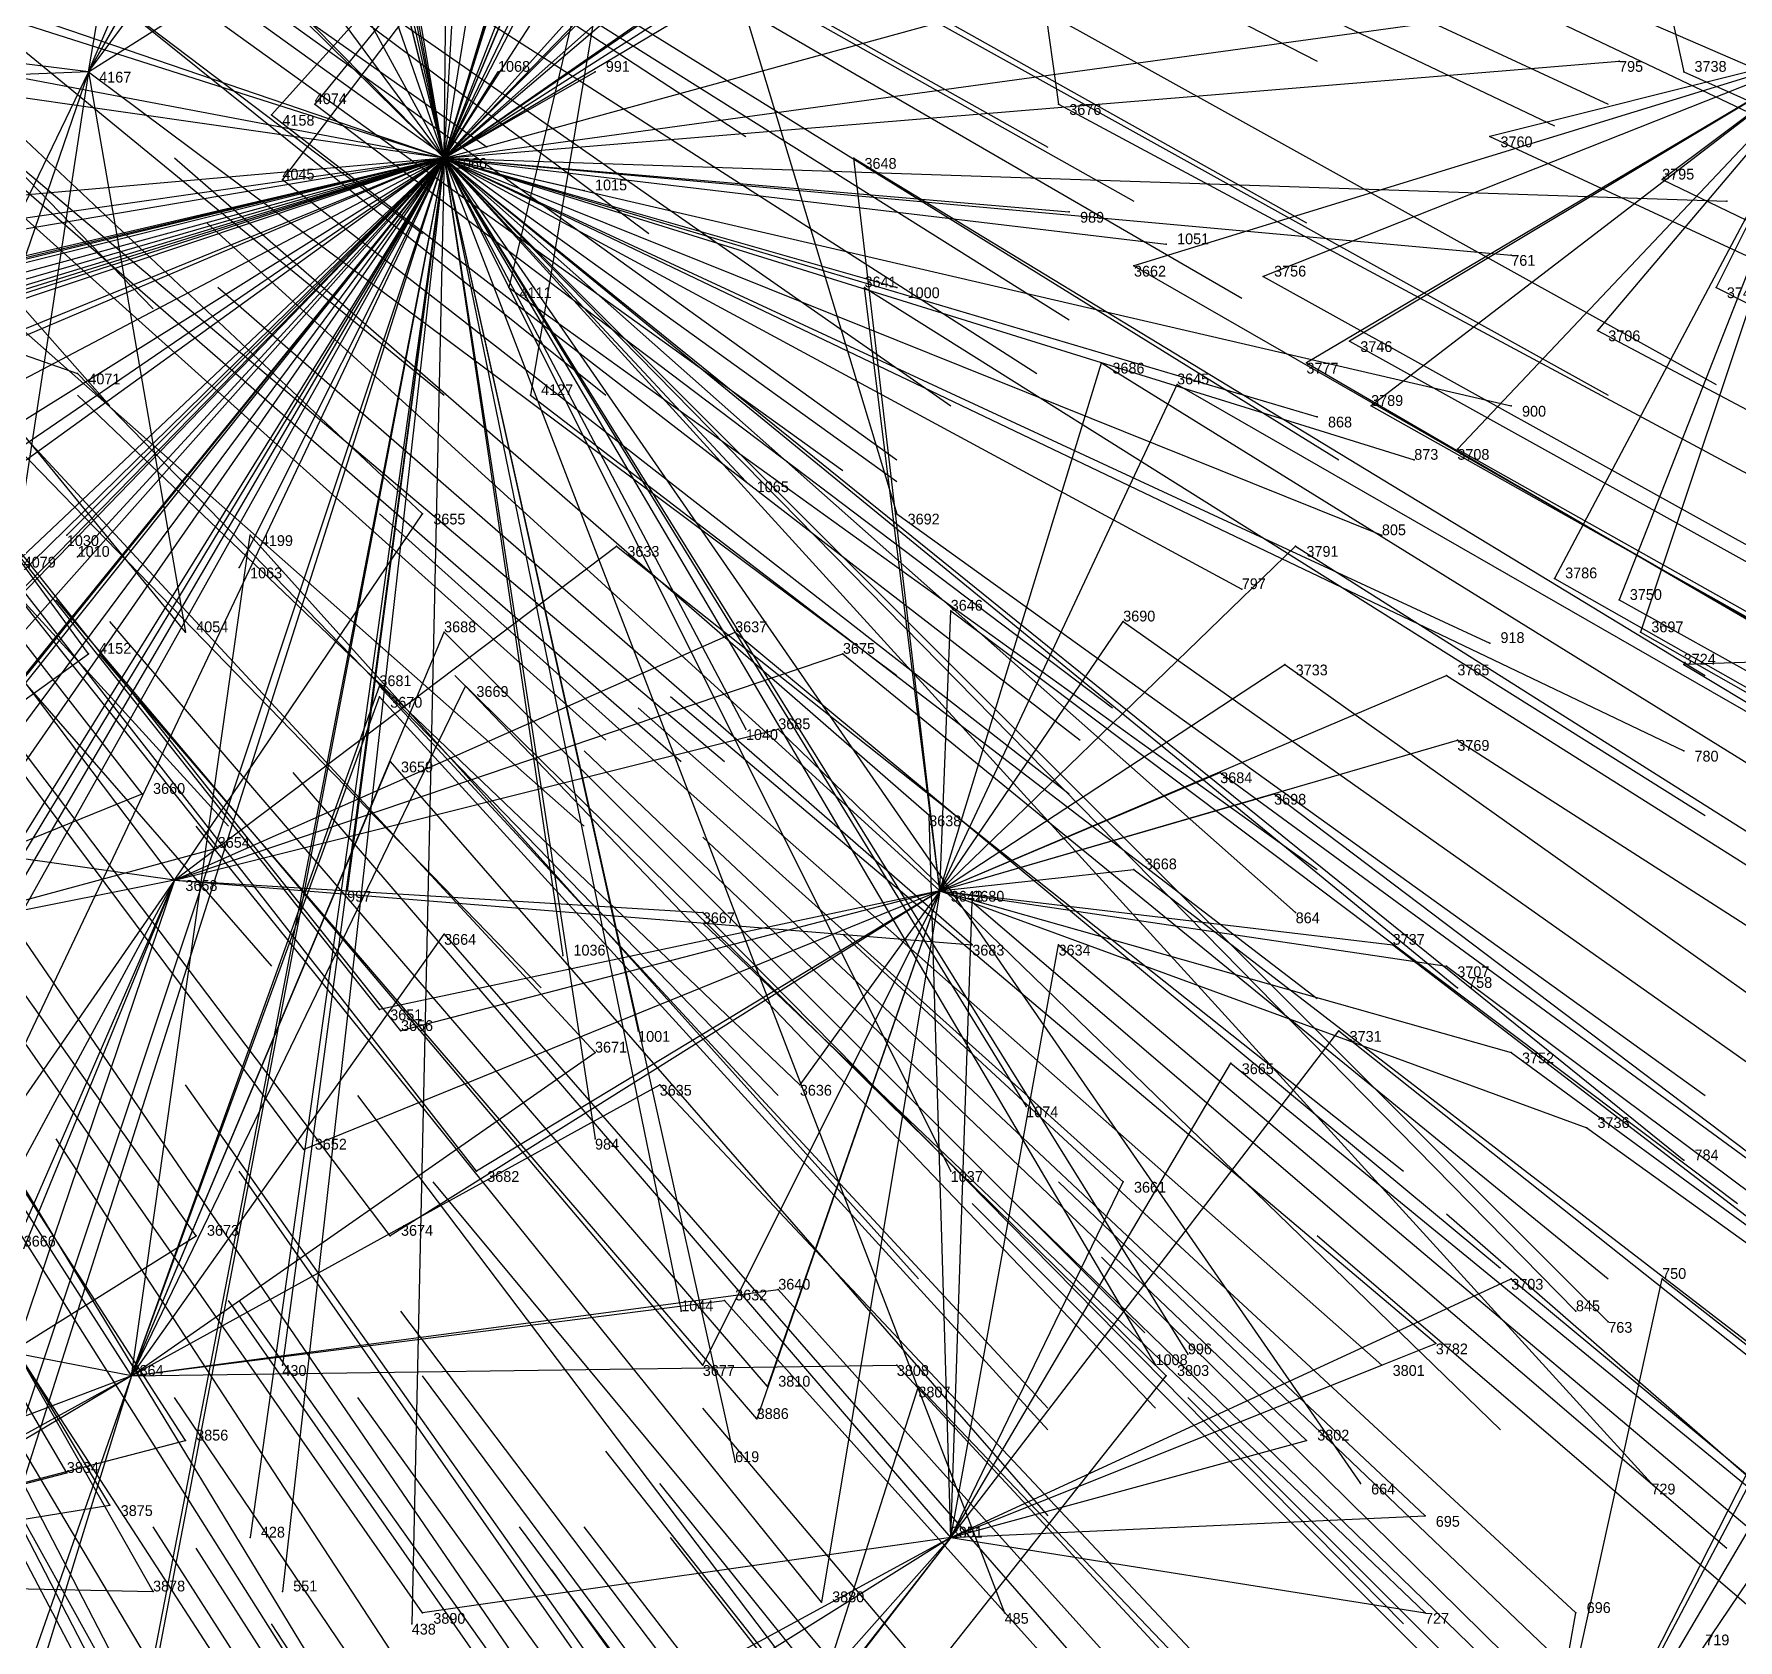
# Model space of a CAD drawing. Extents: x -0.5 to 0.59, y -0.5 to 0.58.
# Drawn here: x 0.146 to 0.304, y -0.2725 to -0.1235 of the extents above; entities that cross this region are included whole.
import ezdxf

# ---------------------------------------------------------------- set-up
doc = ezdxf.new("R2010")
doc.units = 0
for name, color, linetype in [('Clients', 3, 'CONTINUOUS'), ('Facilities', 3, 'CONTINUOUS'), ('Facilities_lines', 3, 'CONTINUOUS'), ('Normals', 1, 'CONTINUOUS'), ('Source_points', 5, 'CONTINUOUS'), ('Text', 3, 'CONTINUOUS')]:
    doc.layers.add(name, color=color, linetype=linetype)

msp = doc.modelspace()

# ---------------------------------------------------------------- linework, layer by layer
at = {"layer": 'Clients', "color": 5}
for p in [(0.293, -0.126, -1.25), (0.189, -0.127, -1.25), (0.198, -0.127, -1.25), (0.299, -0.127, -0.813), (0.168, -0.131, -0.533), (0.172, -0.13, -0.538), (0.241, -0.13, -0.686), (0.281, -0.133, -0.778), (0.222, -0.135, -0.651), (0.169, -0.137, -0.543), (0.297, -0.137, -0.817), (0.197, -0.138, -1.25), (0.303, -0.139, -1.25), (0.242, -0.14, -1.25), (0.251, -0.143, -1.25), (0.248, -0.145, -0.719), (0.283, -0.144, -1.25), (0.19, -0.147, -0.602), (0.223, -0.147, -0.667), (0.226, -0.147, -1.25), (0.26, -0.146, -0.746), (0.302, -0.147, -0.841), (0.291, -0.151, -0.821), (0.268, -0.152, -0.772), (0.245, -0.154, -0.725), (0.264, -0.154, -0.763), (0.15, -0.155, -0.541), (0.252, -0.156, -0.74), (0.192, -0.157, -0.62), (0.27, -0.158, -0.781), (0.283, -0.158, -1.25), (0.265, -0.159, -1.25), (0.278, -0.162, -0.804), (0.274, -0.163, -1.25), (0.212, -0.165, -1.25), (0.182, -0.168, -0.62), (0.226, -0.168, -0.705), (0.149, -0.17, -1.25), (0.166, -0.17, -0.595), (0.271, -0.17, -1.25), (0.15, -0.172, -1.25), (0.2, -0.171, -0.658), (0.263, -0.171, -0.786), (0.165, -0.173, -1.25), (0.258, -0.175, -1.25), (0.287, -0.174, -0.84), (0.231, -0.177, -0.726), (0.293, -0.176, -0.855), (0.247, -0.178, -0.76), (0.16, -0.179, -0.6), (0.184, -0.179, -0.642), (0.211, -0.179, -0.691), (0.281, -0.18, -1.25), (0.295, -0.179, -0.863), (0.151, -0.181, -0.59), (0.221, -0.181, -0.713), (0.262, -0.182, -0.799), (0.277, -0.183, -0.83), (0.299, -0.182, -0.875), (0.178, -0.184, -0.639), (0.186, -0.184, -0.656), (0.178, -0.185, -0.642), (0.212, -0.188, -1.25), (0.215, -0.188, -0.714), (0.278, -0.189, -0.84), (0.179, -0.191, -0.655), (0.299, -0.19, -1.25), (0.256, -0.192, -0.8), (0.156, -0.194, -0.623), (0.261, -0.194, -0.813), (0.229, -0.196, -0.753), (0.163, -0.199, -0.642), (0.248, -0.201, -0.798), (0.175, -0.203, -1.25), (0.208, -0.205, -0.73), (0.233, -0.204, -0.773), (0.263, -0.205, -1.25), (0.184, -0.207, -0.693), (0.233, -0.208, -0.781), (0.241, -0.208, -0.796), (0.272, -0.208, -0.855), (0.195, -0.209, -1.25), (0.277, -0.21, -0.869), (0.278, -0.212, -1.25), (0.178, -0.214, -0.696), (0.18, -0.216, -0.702), (0.202, -0.216, -1.25), (0.267, -0.216, -0.86), (0.198, -0.218, -0.735), (0.283, -0.218, -0.894), (0.257, -0.219, -0.844), (0.204, -0.221, -0.751), (0.217, -0.221, -0.774), (0.238, -0.223, -1.25), (0.198, -0.226, -1.25), (0.29, -0.225, -0.917), (0.171, -0.227, -0.711), (0.187, -0.229, -0.739), (0.231, -0.229, -1.25), (0.299, -0.228, -1.25), (0.247, -0.23, -0.844), (0.161, -0.235, -0.712), (0.179, -0.235, -0.738), (0.215, -0.24, -0.805), (0.283, -0.239, -0.925), (0.297, -0.239, -0.952), (0.21, -0.241, -0.799), (0.206, -0.242, -1.25), (0.289, -0.242, -1.25), (0.292, -0.243, -1.25), (0.276, -0.245, -0.922), (0.253, -0.246, -1.25), (0.169, -0.247, -1.25), (0.208, -0.247, -0.807), (0.226, -0.247, -0.837), (0.25, -0.247, -1.25), (0.251, -0.248, -0.883), (0.271, -0.247, -0.918), (0.214, -0.249, -0.821), (0.228, -0.249, -0.844), (0.213, -0.252, -0.824), (0.16, -0.254, -0.75), (0.264, -0.254, -0.916), (0.211, -0.256, -1.25), (0.149, -0.257, -0.742), (0.269, -0.258, -1.25), (0.296, -0.258, -1.25), (0.153, -0.26, -0.755), (0.275, -0.261, -0.949), (0.166, -0.263, -1.25), (0.157, -0.268, -0.775), (0.169, -0.268, -1.25), (0.182, -0.27, -0.815), (0.219, -0.269, -0.867), (0.236, -0.27, -1.25), (0.275, -0.27, -0.963), (0.289, -0.27, -0.989), (0.181, -0.271, -1.25)]:
    msp.add_point(p, dxfattribs=at)
at = {"layer": 'Facilities', "color": 3}
for p in [(0.151, -0.127, -0.494), (0.184, -0.135, -1.25), (0.159, -0.202, -0.643), (0.23, -0.203, -0.768), (0.155, -0.248, -0.731), (0.231, -0.263, -0.874)]:
    msp.add_point(p, dxfattribs=at)
at = {"layer": 'Facilities_lines', "color": 3}
for p, q in [((0.184, -0.135, -1.25), (0.236, 0.033, -1.25)), ((0.184, -0.135, -1.25), (0.253, 0.029, -1.25)), ((0.184, -0.135, -1.25), (0.264, 0.019, -1.25)), ((0.184, -0.135, -1.25), (0.243, 0.006, -1.25)), ((0.184, -0.135, -1.25), (0.224, -0.002, -1.25)), ((0.184, -0.135, -1.25), (0.263, -0.013, -1.25)), ((0.184, -0.135, -1.25), (0.191, -0.014, -1.25)), ((0.184, -0.135, -1.25), (0.303, -0.015, -1.25)), ((0.184, -0.135, -1.25), (0.291, -0.016, -1.25)), ((0.184, -0.135, -1.25), (0.203, -0.018, -1.25)), ((0.184, -0.135, -1.25), (0.157, -0.026, -1.25)), ((0.184, -0.135, -1.25), (0.147, -0.028, -1.25)), ((0.184, -0.135, -1.25), (0.235, -0.029, -1.25)), ((0.184, -0.135, -1.25), (0.161, -0.032, -1.25)), ((0.184, -0.135, -1.25), (0.185, -0.034, -1.25)), ((0.184, -0.135, -1.25), (0.167, -0.045, -1.25)), ((0.184, -0.135, -1.25), (0.164, -0.055, -1.25)), ((0.184, -0.135, -1.25), (0.209, -0.056, -1.25)), ((0.184, -0.135, -1.25), (0.109, -0.059, -1.25)), ((0.184, -0.135, -1.25), (0.113, -0.065, -1.25)), ((0.184, -0.135, -1.25), (0.252, -0.065, -1.25)), ((0.184, -0.135, -1.25), (0.289, -0.068, -1.25)), ((0.184, -0.135, -1.25), (0.276, -0.072, -1.25)), ((0.287, -0.072, -0.739), (0.299, -0.127, -0.813)), ((0.151, -0.127, -0.494), (0.16, -0.075, -0.441)), ((0.151, -0.127, -0.494), (0.172, -0.078, -0.473)), ((0.151, -0.127, -0.494), (0.178, -0.08, -0.488)), ((0.234, -0.08, -0.619), (0.241, -0.13, -0.686)), ((0.151, -0.127, -0.494), (0.177, -0.081, -0.487)), ((0.184, -0.135, -1.25), (0.173, -0.081, -1.25)), ((0.151, -0.127, -0.494), (0.183, -0.084, -0.502)), ((0.184, -0.135, -1.25), (0.237, -0.088, -1.25)), ((0.151, -0.127, -0.494), (0.208, -0.091, -0.567)), ((0.203, -0.092, -0.556), (0.168, -0.131, -0.533)), ((0.203, -0.092, -0.556), (0.169, -0.137, -0.543)), ((0.203, -0.092, -0.556), (0.172, -0.13, -0.538)), ((0.203, -0.092, -0.556), (0.19, -0.147, -0.602)), ((0.203, -0.092, -0.556), (0.192, -0.157, -0.62)), ((0.203, -0.092, -0.556), (0.226, -0.168, -0.705)), ((0.184, -0.135, -1.25), (0.243, -0.094, -1.25)), ((0.184, -0.135, -1.25), (0.2, -0.094, -1.25)), ((0.184, -0.135, -1.25), (0.231, -0.095, -1.25)), ((0.184, -0.135, -1.25), (0.074, -0.1, -1.25)), ((0.184, -0.135, -1.25), (0.166, -0.102, -1.25)), ((0.184, -0.135, -1.25), (0.09, -0.103, -1.25)), ((0.184, -0.135, -1.25), (0.297, -0.104, -1.25)), ((0.184, -0.135, -1.25), (0.179, -0.106, -1.25)), ((0.184, -0.135, -1.25), (0.164, -0.108, -1.25)), ((0.184, -0.135, -1.25), (0.226, -0.11, -1.25)), ((0.184, -0.135, -1.25), (0.073, -0.114, -1.25)), ((0.151, -0.127, -0.494), (0.095, -0.12, -0.383)), ((0.184, -0.135, -1.25), (0.286, -0.121, -1.25)), ((0.184, -0.135, -1.25), (0.114, -0.125, -1.25)), ((0.184, -0.135, -1.25), (0.293, -0.126, -1.25)), ((0.313, -0.125, -0.843), (0.248, -0.145, -0.719)), ((0.313, -0.125, -0.843), (0.26, -0.146, -0.746)), ((0.313, -0.125, -0.843), (0.264, -0.154, -0.763)), ((0.313, -0.125, -0.843), (0.268, -0.152, -0.772)), ((0.313, -0.125, -0.843), (0.27, -0.158, -0.781)), ((0.313, -0.125, -0.843), (0.278, -0.162, -0.804)), ((0.313, -0.125, -0.843), (0.281, -0.133, -0.778)), ((0.313, -0.125, -0.843), (0.287, -0.174, -0.84)), ((0.313, -0.125, -0.843), (0.291, -0.151, -0.821)), ((0.313, -0.125, -0.843), (0.293, -0.176, -0.855)), ((0.313, -0.125, -0.843), (0.295, -0.179, -0.863)), ((0.313, -0.125, -0.843), (0.297, -0.137, -0.817)), ((0.313, -0.125, -0.843), (0.302, -0.147, -0.841)), ((0.151, -0.127, -0.494), (0.102, -0.129, -0.411)), ((0.151, -0.127, -0.494), (0.137, -0.156, -0.518)), ((0.151, -0.127, -0.494), (0.139, -0.162, -0.533)), ((0.151, -0.127, -0.494), (0.144, -0.173, -0.563)), ((0.151, -0.127, -0.494), (0.16, -0.179, -0.6)), ((0.184, -0.135, -1.25), (0.198, -0.127, -1.25)), ((0.184, -0.135, -1.25), (0.189, -0.127, -1.25)), ((0.184, -0.135, -1.25), (0.008, -0.177, -1.25)), ((0.184, -0.135, -1.25), (0.013, -0.175, -1.25)), ((0.184, -0.135, -1.25), (0.013, -0.187, -1.25)), ((0.184, -0.135, -1.25), (0.013, -0.175, -1.25)), ((0.184, -0.135, -1.25), (0.014, -0.192, -1.25)), ((0.184, -0.135, -1.25), (0.015, -0.188, -1.25)), ((0.184, -0.135, -1.25), (0.025, -0.162, -1.25)), ((0.184, -0.135, -1.25), (0.031, -0.157, -1.25)), ((0.184, -0.135, -1.25), (0.032, -0.197, -1.25)), ((0.184, -0.135, -1.25), (0.032, -0.215, -1.25)), ((0.184, -0.135, -1.25), (0.045, -0.194, -1.25)), ((0.184, -0.135, -1.25), (0.046, -0.177, -1.25)), ((0.184, -0.135, -1.25), (0.053, -0.173, -1.25)), ((0.184, -0.135, -1.25), (0.063, -0.168, -1.25)), ((0.184, -0.135, -1.25), (0.071, -0.145, -1.25)), ((0.184, -0.135, -1.25), (0.072, -0.205, -1.25)), ((0.184, -0.135, -1.25), (0.076, -0.162, -1.25)), ((0.184, -0.135, -1.25), (0.08, -0.275, -1.25)), ((0.184, -0.135, -1.25), (0.08, -0.237, -1.25)), ((0.184, -0.135, -1.25), (0.083, -0.26, -1.25)), ((0.184, -0.135, -1.25), (0.083, -0.208, -1.25)), ((0.184, -0.135, -1.25), (0.085, -0.257, -1.25)), ((0.184, -0.135, -1.25), (0.085, -0.159, -1.25)), ((0.184, -0.135, -1.25), (0.088, -0.166, -1.25)), ((0.184, -0.135, -1.25), (0.091, -0.269, -1.25)), ((0.184, -0.135, -1.25), (0.093, -0.221, -1.25)), ((0.184, -0.135, -1.25), (0.093, -0.229, -1.25)), ((0.093, -0.135, -0.41), (0.15, -0.155, -0.541)), ((0.184, -0.135, -1.25), (0.096, -0.225, -1.25)), ((0.184, -0.135, -1.25), (0.097, -0.233, -1.25)), ((0.184, -0.135, -1.25), (0.104, -0.272, -1.25)), ((0.184, -0.135, -1.25), (0.106, -0.264, -1.25)), ((0.184, -0.135, -1.25), (0.108, -0.187, -1.25)), ((0.184, -0.135, -1.25), (0.109, -0.269, -1.25)), ((0.184, -0.135, -1.25), (0.113, -0.224, -1.25)), ((0.184, -0.135, -1.25), (0.128, -0.303, -1.25)), ((0.184, -0.135, -1.25), (0.13, -0.222, -1.25)), ((0.184, -0.135, -1.25), (0.131, -0.247, -1.25)), ((0.184, -0.135, -1.25), (0.143, -0.264, -1.25)), ((0.184, -0.135, -1.25), (0.149, -0.17, -1.25)), ((0.184, -0.135, -1.25), (0.15, -0.172, -1.25)), ((0.184, -0.135, -1.25), (0.153, -0.295, -1.25)), ((0.184, -0.135, -1.25), (0.155, -0.287, -1.25)), ((0.184, -0.135, -1.25), (0.165, -0.173, -1.25)), ((0.184, -0.135, -1.25), (0.166, -0.263, -1.25)), ((0.184, -0.135, -1.25), (0.169, -0.247, -1.25)), ((0.184, -0.135, -1.25), (0.169, -0.268, -1.25)), ((0.184, -0.135, -1.25), (0.175, -0.203, -1.25)), ((0.184, -0.135, -1.25), (0.181, -0.271, -1.25)), ((0.184, -0.135, -1.25), (0.236, -0.27, -1.25)), ((0.184, -0.135, -1.25), (0.211, -0.256, -1.25)), ((0.184, -0.135, -1.25), (0.269, -0.258, -1.25)), ((0.184, -0.135, -1.25), (0.198, -0.226, -1.25)), ((0.184, -0.135, -1.25), (0.278, -0.212, -1.25)), ((0.184, -0.135, -1.25), (0.292, -0.243, -1.25)), ((0.184, -0.135, -1.25), (0.299, -0.19, -1.25)), ((0.184, -0.135, -1.25), (0.299, -0.228, -1.25)), ((0.184, -0.135, -1.25), (0.258, -0.175, -1.25)), ((0.184, -0.135, -1.25), (0.271, -0.17, -1.25)), ((0.184, -0.135, -1.25), (0.289, -0.242, -1.25)), ((0.184, -0.135, -1.25), (0.263, -0.205, -1.25)), ((0.184, -0.135, -1.25), (0.265, -0.159, -1.25)), ((0.184, -0.135, -1.25), (0.274, -0.163, -1.25)), ((0.184, -0.135, -1.25), (0.281, -0.18, -1.25)), ((0.184, -0.135, -1.25), (0.296, -0.258, -1.25)), ((0.184, -0.135, -1.25), (0.283, -0.144, -1.25)), ((0.184, -0.135, -1.25), (0.283, -0.158, -1.25)), ((0.184, -0.135, -1.25), (0.303, -0.139, -1.25)), ((0.184, -0.135, -1.25), (0.242, -0.14, -1.25)), ((0.184, -0.135, -1.25), (0.253, -0.246, -1.25)), ((0.184, -0.135, -1.25), (0.226, -0.147, -1.25)), ((0.184, -0.135, -1.25), (0.202, -0.216, -1.25)), ((0.184, -0.135, -1.25), (0.25, -0.247, -1.25)), ((0.184, -0.135, -1.25), (0.195, -0.209, -1.25)), ((0.184, -0.135, -1.25), (0.231, -0.229, -1.25)), ((0.184, -0.135, -1.25), (0.212, -0.188, -1.25)), ((0.184, -0.135, -1.25), (0.206, -0.242, -1.25)), ((0.184, -0.135, -1.25), (0.251, -0.143, -1.25)), ((0.184, -0.135, -1.25), (0.212, -0.165, -1.25)), ((0.184, -0.135, -1.25), (0.197, -0.138, -1.25)), ((0.184, -0.135, -1.25), (0.238, -0.223, -1.25)), ((0.23, -0.203, -0.768), (0.222, -0.135, -0.651)), ((0.23, -0.203, -0.768), (0.223, -0.147, -0.667)), ((0.23, -0.203, -0.768), (0.245, -0.154, -0.725)), ((0.23, -0.203, -0.768), (0.252, -0.156, -0.74)), ((0.159, -0.202, -0.643), (0.182, -0.168, -0.62)), ((0.155, -0.248, -0.731), (0.166, -0.17, -0.595)), ((0.159, -0.202, -0.643), (0.2, -0.171, -0.658)), ((0.23, -0.203, -0.768), (0.263, -0.171, -0.786)), ((0.23, -0.203, -0.768), (0.231, -0.177, -0.726)), ((0.23, -0.203, -0.768), (0.247, -0.178, -0.76)), ((0.155, -0.248, -0.731), (0.184, -0.179, -0.642)), ((0.159, -0.202, -0.643), (0.211, -0.179, -0.691)), ((0.361, -0.18, -1.008), (0.299, -0.182, -0.875)), ((0.104, -0.215, -0.597), (0.151, -0.181, -0.59)), ((0.159, -0.202, -0.643), (0.221, -0.181, -0.713)), ((0.23, -0.203, -0.768), (0.262, -0.182, -0.799)), ((0.23, -0.203, -0.768), (0.277, -0.183, -0.83)), ((0.155, -0.248, -0.731), (0.186, -0.184, -0.656)), ((0.155, -0.248, -0.731), (0.178, -0.184, -0.639)), ((0.155, -0.248, -0.731), (0.178, -0.185, -0.642)), ((0.159, -0.202, -0.643), (0.215, -0.188, -0.714)), ((0.23, -0.203, -0.768), (0.278, -0.189, -0.84)), ((0.155, -0.248, -0.731), (0.179, -0.191, -0.655)), ((0.23, -0.203, -0.768), (0.256, -0.192, -0.8)), ((0.159, -0.202, -0.643), (0.095, -0.193, -0.538)), ((0.104, -0.215, -0.597), (0.156, -0.194, -0.623)), ((0.23, -0.203, -0.768), (0.261, -0.194, -0.813)), ((0.231, -0.263, -0.874), (0.229, -0.196, -0.753)), ((0.104, -0.215, -0.597), (0.163, -0.199, -0.642)), ((0.159, -0.202, -0.643), (0.104, -0.213, -0.593)), ((0.159, -0.202, -0.643), (0.123, -0.254, -0.705)), ((0.159, -0.202, -0.643), (0.132, -0.264, -0.739)), ((0.159, -0.202, -0.643), (0.132, -0.252, -0.712)), ((0.159, -0.202, -0.643), (0.134, -0.263, -0.737)), ((0.159, -0.202, -0.643), (0.137, -0.267, -0.75)), ((0.159, -0.202, -0.643), (0.208, -0.205, -0.73)), ((0.159, -0.202, -0.643), (0.233, -0.208, -0.781)), ((0.23, -0.203, -0.768), (0.248, -0.201, -0.798)), ((0.23, -0.203, -0.768), (0.171, -0.227, -0.711)), ((0.23, -0.203, -0.768), (0.178, -0.214, -0.696)), ((0.23, -0.203, -0.768), (0.179, -0.235, -0.738)), ((0.23, -0.203, -0.768), (0.18, -0.216, -0.702)), ((0.23, -0.203, -0.768), (0.187, -0.229, -0.739)), ((0.23, -0.203, -0.768), (0.208, -0.247, -0.807)), ((0.23, -0.203, -0.768), (0.213, -0.252, -0.824)), ((0.23, -0.203, -0.768), (0.214, -0.249, -0.821)), ((0.23, -0.203, -0.768), (0.217, -0.221, -0.774)), ((0.23, -0.203, -0.768), (0.219, -0.269, -0.867)), ((0.23, -0.203, -0.768), (0.277, -0.21, -0.869)), ((0.23, -0.203, -0.768), (0.29, -0.225, -0.917)), ((0.23, -0.203, -0.768), (0.272, -0.208, -0.855)), ((0.23, -0.203, -0.768), (0.283, -0.218, -0.894)), ((0.231, -0.263, -0.874), (0.233, -0.204, -0.773)), ((0.155, -0.248, -0.731), (0.184, -0.207, -0.693)), ((0.231, -0.263, -0.874), (0.241, -0.208, -0.796)), ((0.231, -0.263, -0.874), (0.267, -0.216, -0.86)), ((0.155, -0.248, -0.731), (0.198, -0.218, -0.735)), ((0.231, -0.263, -0.874), (0.257, -0.219, -0.844)), ((0.155, -0.248, -0.731), (0.204, -0.221, -0.751)), ((0.231, -0.263, -0.874), (0.247, -0.23, -0.844)), ((0.155, -0.248, -0.731), (0.088, -0.235, -0.628)), ((0.11, -0.267, -0.722), (0.161, -0.235, -0.712)), ((0.155, -0.248, -0.731), (0.215, -0.24, -0.805)), ((0.231, -0.263, -0.874), (0.283, -0.239, -0.925)), ((0.284, -0.298, -1.029), (0.297, -0.239, -0.952)), ((0.155, -0.248, -0.731), (0.21, -0.241, -0.799)), ((0.284, -0.298, -1.029), (0.313, -0.243, -0.991)), ((0.231, -0.263, -0.874), (0.276, -0.245, -0.922)), ((0.284, -0.298, -1.029), (0.311, -0.245, -0.99)), ((0.155, -0.248, -0.731), (0.11, -0.265, -0.717)), ((0.155, -0.248, -0.731), (0.113, -0.273, -0.739)), ((0.155, -0.248, -0.731), (0.115, -0.27, -0.734)), ((0.155, -0.248, -0.731), (0.134, -0.308, -0.84)), ((0.155, -0.248, -0.731), (0.139, -0.3, -0.827)), ((0.155, -0.248, -0.731), (0.226, -0.247, -0.837)), ((0.213, -0.296, -0.913), (0.251, -0.248, -0.883)), ((0.231, -0.263, -0.874), (0.271, -0.247, -0.918)), ((0.284, -0.298, -1.029), (0.314, -0.247, -0.999)), ((0.213, -0.296, -0.913), (0.228, -0.249, -0.844)), ((0.11, -0.267, -0.722), (0.16, -0.254, -0.75)), ((0.231, -0.263, -0.874), (0.264, -0.254, -0.916)), ((0.11, -0.267, -0.722), (0.149, -0.257, -0.742)), ((0.11, -0.267, -0.722), (0.153, -0.26, -0.755)), ((0.231, -0.263, -0.874), (0.275, -0.261, -0.949)), ((0.231, -0.263, -0.874), (0.182, -0.27, -0.815)), ((0.231, -0.263, -0.874), (0.183, -0.293, -0.864)), ((0.231, -0.263, -0.874), (0.183, -0.293, -0.865)), ((0.231, -0.263, -0.874), (0.19, -0.316, -0.922)), ((0.231, -0.263, -0.874), (0.191, -0.308, -0.905)), ((0.231, -0.263, -0.874), (0.196, -0.282, -0.859)), ((0.231, -0.263, -0.874), (0.199, -0.304, -0.907)), ((0.231, -0.263, -0.874), (0.275, -0.27, -0.963)), ((0.11, -0.267, -0.722), (0.157, -0.268, -0.775)), ((0.284, -0.298, -1.029), (0.305, -0.267, -1.012)), ((0.284, -0.298, -1.029), (0.289, -0.27, -0.989))]:
    msp.add_line(p, q, dxfattribs=at)
at = {"layer": 'Normals', "color": 1}
for p, q in [((0.113, -0.081, -0.347), (0.188, -0.134, -0.309)), ((0.134, -0.082, -0.393), (0.212, -0.133, -0.357)), ((0.093, -0.083, -0.312), (0.157, -0.149, -0.272)), ((0.183, -0.084, -0.502), (0.265, -0.126, -0.464)), ((0.108, -0.086, -0.344), (0.182, -0.142, -0.307)), ((0.128, -0.086, -0.385), (0.203, -0.142, -0.35)), ((0.092, -0.089, -0.32), (0.153, -0.158, -0.281)), ((0.16, -0.089, -0.458), (0.24, -0.134, -0.418)), ((0.208, -0.091, -0.567), (0.292, -0.13, -0.531)), ((0.203, -0.092, -0.556), (0.287, -0.132, -0.519)), ((0.168, -0.094, -0.481), (0.248, -0.139, -0.443)), ((0.182, -0.095, -0.514), (0.264, -0.141, -0.479)), ((0.232, -0.096, -0.629), (0.316, -0.136, -0.592)), ((0.112, -0.098, -0.371), (0.184, -0.157, -0.337)), ((0.128, -0.1, -0.405), (0.199, -0.157, -0.366)), ((0.164, -0.101, -0.481), (0.242, -0.15, -0.443)), ((0.177, -0.101, -0.511), (0.258, -0.148, -0.475)), ((0.182, -0.168, -0.62), (0.115, -0.105, -0.659)), ((0.155, -0.105, -0.47), (0.231, -0.158, -0.431)), ((0.161, -0.105, -0.48), (0.239, -0.155, -0.443)), ((0.151, -0.181, -0.59), (0.096, -0.106, -0.627)), ((0.16, -0.179, -0.6), (0.101, -0.107, -0.637)), ((0.151, -0.109, -0.467), (0.226, -0.163, -0.428)), ((0.146, -0.11, -0.458), (0.221, -0.164, -0.419)), ((0.151, -0.111, -0.469), (0.226, -0.165, -0.431)), ((0.211, -0.112, -0.597), (0.292, -0.157, -0.56)), ((0.221, -0.111, -0.618), (0.302, -0.156, -0.581)), ((0.188, -0.114, -0.549), (0.267, -0.163, -0.513)), ((0.281, -0.116, -0.76), (0.366, -0.153, -0.722)), ((0.156, -0.194, -0.623), (0.099, -0.121, -0.66)), ((0.163, -0.199, -0.642), (0.105, -0.126, -0.679)), ((0.293, -0.126, -1.25), (0.293, -0.126, -1.15)), ((0.159, -0.202, -0.643), (0.103, -0.128, -0.68)), ((0.13, -0.127, -0.454), (0.199, -0.189, -0.418)), ((0.151, -0.127, -0.494), (0.226, -0.183, -0.457)), ((0.189, -0.127, -1.25), (0.189, -0.127, -1.15)), ((0.198, -0.127, -1.25), (0.198, -0.127, -1.15)), ((0.299, -0.127, -0.813), (0.384, -0.165, -0.775)), ((0.102, -0.129, -0.411), (0.164, -0.197, -0.372)), ((0.136, -0.13, -0.471), (0.206, -0.191, -0.432)), ((0.139, -0.131, -0.478), (0.21, -0.191, -0.439)), ((0.168, -0.131, -0.533), (0.243, -0.189, -0.499)), ((0.172, -0.13, -0.538), (0.246, -0.186, -0.503)), ((0.241, -0.13, -0.686), (0.323, -0.174, -0.648)), ((0.281, -0.133, -0.778), (0.365, -0.172, -0.739)), ((0.229, -0.196, -0.753), (0.159, -0.135, -0.791)), ((0.184, -0.135, -1.25), (0.184, -0.135, -1.15)), ((0.222, -0.135, -0.651), (0.301, -0.183, -0.612)), ((0.128, -0.136, -0.466), (0.197, -0.197, -0.428)), ((0.169, -0.137, -0.543), (0.242, -0.194, -0.507)), ((0.297, -0.137, -0.817), (0.38, -0.177, -0.78)), ((0.197, -0.138, -1.25), (0.197, -0.138, -1.15)), ((0.303, -0.139, -1.25), (0.303, -0.139, -1.15)), ((0.107, -0.14, -0.44), (0.168, -0.21, -0.404)), ((0.242, -0.14, -1.25), (0.242, -0.14, -1.15)), ((0.178, -0.214, -0.696), (0.12, -0.141, -0.733)), ((0.23, -0.203, -0.768), (0.162, -0.141, -0.806)), ((0.18, -0.216, -0.702), (0.122, -0.143, -0.738)), ((0.251, -0.143, -1.25), (0.251, -0.143, -1.15)), ((0.128, -0.145, -0.484), (0.193, -0.212, -0.448)), ((0.248, -0.145, -0.719), (0.328, -0.191, -0.68)), ((0.283, -0.144, -1.25), (0.283, -0.144, -1.15)), ((0.233, -0.208, -0.781), (0.163, -0.147, -0.818)), ((0.19, -0.147, -0.602), (0.265, -0.201, -0.563)), ((0.223, -0.147, -0.667), (0.301, -0.196, -0.629)), ((0.226, -0.147, -1.25), (0.226, -0.147, -1.15)), ((0.26, -0.146, -0.746), (0.341, -0.191, -0.708)), ((0.302, -0.147, -0.841), (0.385, -0.189, -0.804)), ((0.198, -0.218, -0.735), (0.135, -0.15, -0.773)), ((0.291, -0.151, -0.821), (0.374, -0.195, -0.784)), ((0.171, -0.227, -0.711), (0.115, -0.152, -0.746)), ((0.268, -0.152, -0.772), (0.349, -0.197, -0.734)), ((0.245, -0.154, -0.725), (0.324, -0.203, -0.686)), ((0.264, -0.154, -0.763), (0.343, -0.2, -0.725)), ((0.187, -0.229, -0.739), (0.13, -0.156, -0.777)), ((0.15, -0.155, -0.541), (0.215, -0.222, -0.504)), ((0.252, -0.156, -0.74), (0.332, -0.202, -0.702)), ((0.217, -0.221, -0.774), (0.15, -0.157, -0.812)), ((0.192, -0.157, -0.62), (0.265, -0.213, -0.582)), ((0.27, -0.158, -0.781), (0.35, -0.203, -0.742)), ((0.283, -0.158, -1.25), (0.283, -0.158, -1.15)), ((0.161, -0.235, -0.712), (0.107, -0.159, -0.749)), ((0.265, -0.159, -1.25), (0.265, -0.159, -1.15)), ((0.179, -0.235, -0.738), (0.123, -0.161, -0.776)), ((0.278, -0.162, -0.804), (0.358, -0.207, -0.766)), ((0.274, -0.163, -1.25), (0.274, -0.163, -1.15)), ((0.212, -0.165, -1.25), (0.212, -0.165, -1.15)), ((0.247, -0.23, -0.844), (0.178, -0.168, -0.881)), ((0.226, -0.168, -0.705), (0.301, -0.222, -0.667)), ((0.155, -0.248, -0.731), (0.105, -0.17, -0.768)), ((0.149, -0.17, -1.25), (0.149, -0.17, -1.15)), ((0.166, -0.17, -0.595), (0.228, -0.239, -0.557)), ((0.271, -0.17, -1.25), (0.271, -0.17, -1.15)), ((0.15, -0.172, -1.25), (0.15, -0.172, -1.15)), ((0.2, -0.171, -0.658), (0.273, -0.229, -0.62)), ((0.263, -0.171, -0.786), (0.342, -0.221, -0.748)), ((0.165, -0.173, -1.25), (0.165, -0.173, -1.15)), ((0.16, -0.254, -0.75), (0.109, -0.175, -0.786)), ((0.258, -0.175, -1.25), (0.258, -0.175, -1.15)), ((0.287, -0.174, -0.84), (0.368, -0.22, -0.802)), ((0.149, -0.257, -0.742), (0.102, -0.177, -0.779)), ((0.208, -0.247, -0.807), (0.148, -0.176, -0.844)), ((0.231, -0.177, -0.726), (0.304, -0.232, -0.688)), ((0.293, -0.176, -0.855), (0.374, -0.221, -0.817)), ((0.214, -0.249, -0.821), (0.153, -0.178, -0.857)), ((0.247, -0.178, -0.76), (0.322, -0.231, -0.722)), ((0.153, -0.26, -0.755), (0.105, -0.18, -0.791)), ((0.184, -0.179, -0.642), (0.249, -0.244, -0.602)), ((0.211, -0.179, -0.691), (0.282, -0.238, -0.653)), ((0.281, -0.18, -1.25), (0.281, -0.18, -1.15)), ((0.295, -0.179, -0.863), (0.376, -0.225, -0.826)), ((0.213, -0.252, -0.824), (0.152, -0.181, -0.86)), ((0.221, -0.181, -0.713), (0.292, -0.239, -0.674)), ((0.251, -0.248, -0.883), (0.185, -0.183, -0.92)), ((0.262, -0.182, -0.799), (0.338, -0.236, -0.762)), ((0.277, -0.183, -0.83), (0.356, -0.233, -0.794)), ((0.299, -0.182, -0.875), (0.379, -0.23, -0.838)), ((0.178, -0.184, -0.639), (0.24, -0.251, -0.6)), ((0.186, -0.184, -0.656), (0.25, -0.251, -0.617)), ((0.178, -0.185, -0.642), (0.24, -0.253, -0.604)), ((0.271, -0.247, -0.918), (0.202, -0.186, -0.955)), ((0.276, -0.245, -0.922), (0.205, -0.185, -0.96)), ((0.157, -0.268, -0.775), (0.111, -0.187, -0.811)), ((0.212, -0.188, -1.25), (0.212, -0.188, -1.15)), ((0.215, -0.188, -0.714), (0.282, -0.253, -0.677)), ((0.278, -0.189, -0.84), (0.356, -0.239, -0.803)), ((0.179, -0.191, -0.655), (0.24, -0.261, -0.617)), ((0.264, -0.254, -0.916), (0.197, -0.19, -0.953)), ((0.299, -0.19, -1.25), (0.299, -0.19, -1.15)), ((0.231, -0.263, -0.874), (0.17, -0.192, -0.912)), ((0.256, -0.192, -0.8), (0.331, -0.247, -0.763)), ((0.182, -0.27, -0.815), (0.129, -0.194, -0.852)), ((0.261, -0.194, -0.813), (0.335, -0.25, -0.776)), ((0.219, -0.269, -0.867), (0.161, -0.197, -0.904)), ((0.275, -0.261, -0.949), (0.208, -0.198, -0.986)), ((0.248, -0.201, -0.798), (0.322, -0.258, -0.761)), ((0.175, -0.203, -1.25), (0.175, -0.203, -1.15)), ((0.16, -0.287, -0.821), (0.117, -0.204, -0.858)), ((0.208, -0.205, -0.73), (0.273, -0.271, -0.693)), ((0.233, -0.204, -0.773), (0.303, -0.264, -0.736)), ((0.263, -0.205, -1.25), (0.263, -0.205, -1.15)), ((0.196, -0.282, -0.859), (0.144, -0.206, -0.897)), ((0.184, -0.207, -0.693), (0.245, -0.277, -0.656)), ((0.275, -0.27, -0.963), (0.208, -0.206, -1.001)), ((0.289, -0.27, -0.989), (0.221, -0.207, -1.027)), ((0.241, -0.208, -0.796), (0.312, -0.268, -0.759)), ((0.272, -0.208, -0.855), (0.345, -0.264, -0.817)), ((0.195, -0.209, -1.25), (0.195, -0.209, -1.15)), ((0.277, -0.21, -0.869), (0.352, -0.266, -0.832)), ((0.278, -0.212, -1.25), (0.278, -0.212, -1.15)), ((0.183, -0.293, -0.864), (0.135, -0.214, -0.902)), ((0.183, -0.293, -0.865), (0.135, -0.214, -0.903)), ((0.202, -0.216, -1.25), (0.202, -0.216, -1.15)), ((0.267, -0.216, -0.86), (0.34, -0.274, -0.823)), ((0.283, -0.218, -0.894), (0.358, -0.273, -0.857)), ((0.257, -0.219, -0.844), (0.329, -0.278, -0.807)), ((0.213, -0.296, -0.913), (0.16, -0.221, -0.951)), ((0.204, -0.221, -0.751), (0.267, -0.288, -0.712)), ((0.232, -0.296, -0.94), (0.176, -0.222, -0.977)), ((0.173, -0.302, -0.871), (0.126, -0.223, -0.909)), ((0.238, -0.223, -1.25), (0.238, -0.223, -1.15)), ((0.199, -0.304, -0.907), (0.148, -0.226, -0.945)), ((0.198, -0.226, -1.25), (0.198, -0.226, -1.15)), ((0.29, -0.225, -0.917), (0.365, -0.279, -0.881)), ((0.172, -0.31, -0.886), (0.127, -0.229, -0.925)), ((0.191, -0.308, -0.905), (0.141, -0.229, -0.943)), ((0.218, -0.305, -0.937), (0.165, -0.229, -0.975)), ((0.231, -0.229, -1.25), (0.231, -0.229, -1.15)), ((0.299, -0.228, -1.25), (0.299, -0.228, -1.15)), ((0.242, -0.301, -0.965), (0.183, -0.23, -1.004)), ((0.308, -0.294, -1.065), (0.241, -0.23, -1.102)), ((0.299, -0.298, -1.055), (0.233, -0.232, -1.092)), ((0.304, -0.297, -1.062), (0.237, -0.232, -1.099)), ((0.347, -0.294, -1.137), (0.277, -0.233, -1.174)), ((0.336, -0.296, -1.119), (0.265, -0.235, -1.156)), ((0.311, -0.302, -1.083), (0.245, -0.237, -1.12)), ((0.19, -0.316, -0.922), (0.14, -0.239, -0.961)), ((0.215, -0.24, -0.805), (0.277, -0.309, -0.768)), ((0.283, -0.239, -0.925), (0.354, -0.298, -0.888)), ((0.297, -0.239, -0.952), (0.37, -0.296, -0.915)), ((0.217, -0.317, -0.96), (0.164, -0.241, -0.998)), ((0.219, -0.317, -0.962), (0.165, -0.241, -1.001)), ((0.21, -0.241, -0.799), (0.272, -0.31, -0.762)), ((0.176, -0.324, -0.922), (0.133, -0.242, -0.959)), ((0.236, -0.316, -0.987), (0.18, -0.242, -1.024)), ((0.206, -0.242, -1.25), (0.206, -0.242, -1.15)), ((0.289, -0.242, -1.25), (0.289, -0.242, -1.15)), ((0.292, -0.243, -1.25), (0.292, -0.243, -1.15)), ((0.179, -0.328, -0.934), (0.136, -0.245, -0.971)), ((0.253, -0.246, -1.25), (0.253, -0.246, -1.15)), ((0.169, -0.247, -1.25), (0.169, -0.247, -1.15)), ((0.237, -0.322, -1), (0.182, -0.248, -1.037)), ((0.226, -0.247, -0.837), (0.289, -0.315, -0.8)), ((0.25, -0.247, -1.25), (0.25, -0.247, -1.15)), ((0.228, -0.249, -0.844), (0.292, -0.316, -0.807)), ((0.211, -0.327, -0.971), (0.159, -0.25, -1.009)), ((0.23, -0.325, -0.996), (0.176, -0.25, -1.033)), ((0.268, -0.322, -1.047), (0.208, -0.251, -1.084)), ((0.318, -0.315, -1.12), (0.253, -0.25, -1.157)), ((0.256, -0.327, -1.039), (0.199, -0.255, -1.076)), ((0.211, -0.256, -1.25), (0.211, -0.256, -1.15)), ((0.262, -0.33, -1.053), (0.204, -0.258, -1.091)), ((0.269, -0.258, -1.25), (0.269, -0.258, -1.15)), ((0.296, -0.258, -1.25), (0.296, -0.258, -1.15)), ((0.207, -0.34, -0.996), (0.157, -0.262, -1.033)), ((0.246, -0.336, -1.042), (0.191, -0.262, -1.079)), ((0.254, -0.336, -1.052), (0.197, -0.262, -1.09)), ((0.166, -0.263, -1.25), (0.166, -0.263, -1.15)), ((0.262, -0.336, -1.065), (0.205, -0.263, -1.102)), ((0.211, -0.342, -1.005), (0.161, -0.264, -1.041)), ((0.248, -0.341, -1.054), (0.194, -0.266, -1.092)), ((0.169, -0.268, -1.25), (0.169, -0.268, -1.15)), ((0.236, -0.27, -1.25), (0.236, -0.27, -1.15)), ((0.219, -0.349, -1.029), (0.168, -0.271, -1.066)), ((0.181, -0.271, -1.25), (0.181, -0.271, -1.15))]:
    msp.add_line(p, q, dxfattribs=at)
at = {"layer": 'Source_points', "color": 5}
for p in [(0.293, -0.126, -1.25), (0.151, -0.127, -0.494), (0.189, -0.127, -1.25), (0.198, -0.127, -1.25), (0.299, -0.127, -0.813), (0.168, -0.131, -0.533), (0.172, -0.13, -0.538), (0.241, -0.13, -0.686), (0.281, -0.133, -0.778), (0.184, -0.135, -1.25), (0.222, -0.135, -0.651), (0.169, -0.137, -0.543), (0.297, -0.137, -0.817), (0.197, -0.138, -1.25), (0.303, -0.139, -1.25), (0.242, -0.14, -1.25), (0.251, -0.143, -1.25), (0.248, -0.145, -0.719), (0.283, -0.144, -1.25), (0.19, -0.147, -0.602), (0.223, -0.147, -0.667), (0.226, -0.147, -1.25), (0.26, -0.146, -0.746), (0.302, -0.147, -0.841), (0.291, -0.151, -0.821), (0.268, -0.152, -0.772), (0.245, -0.154, -0.725), (0.264, -0.154, -0.763), (0.15, -0.155, -0.541), (0.252, -0.156, -0.74), (0.192, -0.157, -0.62), (0.27, -0.158, -0.781), (0.283, -0.158, -1.25), (0.265, -0.159, -1.25), (0.278, -0.162, -0.804), (0.274, -0.163, -1.25), (0.212, -0.165, -1.25), (0.182, -0.168, -0.62), (0.226, -0.168, -0.705), (0.149, -0.17, -1.25), (0.166, -0.17, -0.595), (0.271, -0.17, -1.25), (0.15, -0.172, -1.25), (0.2, -0.171, -0.658), (0.263, -0.171, -0.786), (0.165, -0.173, -1.25), (0.258, -0.175, -1.25), (0.287, -0.174, -0.84), (0.231, -0.177, -0.726), (0.293, -0.176, -0.855), (0.247, -0.178, -0.76), (0.16, -0.179, -0.6), (0.184, -0.179, -0.642), (0.211, -0.179, -0.691), (0.281, -0.18, -1.25), (0.295, -0.179, -0.863), (0.151, -0.181, -0.59), (0.221, -0.181, -0.713), (0.262, -0.182, -0.799), (0.277, -0.183, -0.83), (0.299, -0.182, -0.875), (0.178, -0.184, -0.639), (0.186, -0.184, -0.656), (0.178, -0.185, -0.642), (0.212, -0.188, -1.25), (0.215, -0.188, -0.714), (0.278, -0.189, -0.84), (0.179, -0.191, -0.655), (0.299, -0.19, -1.25), (0.256, -0.192, -0.8), (0.156, -0.194, -0.623), (0.261, -0.194, -0.813), (0.229, -0.196, -0.753), (0.163, -0.199, -0.642), (0.159, -0.202, -0.643), (0.248, -0.201, -0.798), (0.175, -0.203, -1.25), (0.23, -0.203, -0.768), (0.208, -0.205, -0.73), (0.233, -0.204, -0.773), (0.263, -0.205, -1.25), (0.184, -0.207, -0.693), (0.233, -0.208, -0.781), (0.241, -0.208, -0.796), (0.272, -0.208, -0.855), (0.195, -0.209, -1.25), (0.277, -0.21, -0.869), (0.278, -0.212, -1.25), (0.178, -0.214, -0.696), (0.18, -0.216, -0.702), (0.202, -0.216, -1.25), (0.267, -0.216, -0.86), (0.198, -0.218, -0.735), (0.283, -0.218, -0.894), (0.257, -0.219, -0.844), (0.204, -0.221, -0.751), (0.217, -0.221, -0.774), (0.238, -0.223, -1.25), (0.198, -0.226, -1.25), (0.29, -0.225, -0.917), (0.171, -0.227, -0.711), (0.187, -0.229, -0.739), (0.231, -0.229, -1.25), (0.299, -0.228, -1.25), (0.247, -0.23, -0.844), (0.161, -0.235, -0.712), (0.179, -0.235, -0.738), (0.215, -0.24, -0.805), (0.283, -0.239, -0.925), (0.297, -0.239, -0.952), (0.21, -0.241, -0.799), (0.206, -0.242, -1.25), (0.289, -0.242, -1.25), (0.292, -0.243, -1.25), (0.276, -0.245, -0.922), (0.253, -0.246, -1.25), (0.155, -0.248, -0.731), (0.169, -0.247, -1.25), (0.208, -0.247, -0.807), (0.226, -0.247, -0.837), (0.25, -0.247, -1.25), (0.251, -0.248, -0.883), (0.271, -0.247, -0.918), (0.214, -0.249, -0.821), (0.228, -0.249, -0.844), (0.213, -0.252, -0.824), (0.16, -0.254, -0.75), (0.264, -0.254, -0.916), (0.211, -0.256, -1.25), (0.149, -0.257, -0.742), (0.269, -0.258, -1.25), (0.296, -0.258, -1.25), (0.153, -0.26, -0.755), (0.275, -0.261, -0.949), (0.166, -0.263, -1.25), (0.231, -0.263, -0.874), (0.157, -0.268, -0.775), (0.169, -0.268, -1.25), (0.182, -0.27, -0.815), (0.219, -0.269, -0.867), (0.236, -0.27, -1.25), (0.275, -0.27, -0.963), (0.289, -0.27, -0.989), (0.181, -0.271, -1.25)]:
    msp.add_point(p, dxfattribs=at)

# ---------------------------------------------------------------- texts
at = {"layer": 'Text', "color": 3}
for s, p in [('1068', (0.189, -0.127, -1.25)), ('991', (0.199, -0.127, -1.25)), ('795', (0.293, -0.127, -1.25)), ('3738', (0.3, -0.127, -0.813)), ('4167', (0.152, -0.128, -0.494)), ('4074', (0.172, -0.13, -0.538)), ('4158', (0.169, -0.132, -0.533)), ('3676', (0.242, -0.131, -0.686)), ('3760', (0.282, -0.134, -0.778)), ('1066', (0.185, -0.136, -1.25)), ('3648', (0.223, -0.136, -0.651)), ('4045', (0.169, -0.137, -0.543)), ('1015', (0.198, -0.138, -1.25)), ('3795', (0.297, -0.137, -0.817)), ('989', (0.243, -0.141, -1.25)), ('1051', (0.252, -0.143, -1.25)), ('3662', (0.248, -0.146, -0.719)), ('3756', (0.261, -0.146, -0.746)), ('761', (0.283, -0.145, -1.25)), ('4111', (0.191, -0.148, -0.602)), ('3641', (0.223, -0.147, -0.667)), ('1000', (0.227, -0.148, -1.25)), ('3742', (0.303, -0.148, -0.841)), ('3706', (0.292, -0.152, -0.821)), ('3746', (0.269, -0.153, -0.772)), ('3686', (0.246, -0.155, -0.725)), ('3777', (0.264, -0.155, -0.763)), ('4071', (0.151, -0.156, -0.541)), ('4127', (0.193, -0.157, -0.62)), ('3645', (0.252, -0.156, -0.74)), ('3789', (0.27, -0.158, -0.781)), ('900', (0.284, -0.159, -1.25)), ('868', (0.266, -0.16, -1.25)), ('873', (0.274, -0.163, -1.25)), ('3708', (0.278, -0.163, -0.804)), ('1065', (0.213, -0.166, -1.25)), ('3655', (0.183, -0.169, -0.62)), ('3692', (0.227, -0.169, -0.705)), ('805', (0.271, -0.17, -1.25)), ('1030', (0.149, -0.171, -1.25)), ('4199', (0.167, -0.171, -0.595)), ('4079', (0.145, -0.173, -0.563)), ('1010', (0.15, -0.172, -1.25)), ('3633', (0.201, -0.172, -0.658)), ('3791', (0.264, -0.172, -0.786)), ('1063', (0.166, -0.174, -1.25)), ('3786', (0.288, -0.174, -0.84)), ('797', (0.258, -0.175, -1.25)), ('3750', (0.294, -0.176, -0.855)), ('3646', (0.231, -0.177, -0.726)), ('3690', (0.247, -0.178, -0.76)), ('4054', (0.161, -0.179, -0.6)), ('3688', (0.184, -0.179, -0.642)), ('3637', (0.211, -0.179, -0.691)), ('3697', (0.296, -0.179, -0.863)), ('4152', (0.152, -0.181, -0.59)), ('3675', (0.221, -0.181, -0.713)), ('918', (0.282, -0.18, -1.25)), ('3724', (0.299, -0.182, -0.875)), ('3681', (0.178, -0.184, -0.639)), ('3733', (0.263, -0.183, -0.799)), ('3765', (0.278, -0.183, -0.83)), ('3669', (0.187, -0.185, -0.656)), ('3670', (0.179, -0.186, -0.642)), ('1040', (0.212, -0.189, -1.25)), ('3685', (0.215, -0.188, -0.714)), ('3769', (0.278, -0.19, -0.84)), ('3659', (0.18, -0.192, -0.655)), ('780', (0.3, -0.191, -1.25)), ('3684', (0.256, -0.193, -0.8)), ('3660', (0.157, -0.194, -0.623)), ('3698', (0.261, -0.195, -0.813)), ('3638', (0.229, -0.197, -0.753)), ('3654', (0.163, -0.199, -0.642)), ('3668', (0.249, -0.201, -0.798)), ('3658', (0.16, -0.203, -0.643)), ('997', (0.175, -0.204, -1.25)), ('3642', (0.231, -0.204, -0.768)), ('3680', (0.233, -0.204, -0.773)), ('3667', (0.208, -0.206, -0.73)), ('864', (0.263, -0.206, -1.25)), ('3664', (0.184, -0.208, -0.693)), ('3737', (0.272, -0.208, -0.855)), ('1036', (0.196, -0.209, -1.25)), ('3683', (0.233, -0.209, -0.781)), ('3634', (0.241, -0.209, -0.796)), ('3707', (0.278, -0.211, -0.869)), ('758', (0.279, -0.212, -1.25)), ('3651', (0.179, -0.215, -0.696)), ('3656', (0.18, -0.216, -0.702)), ('1001', (0.202, -0.217, -1.25)), ('3731', (0.268, -0.217, -0.86)), ('3671', (0.198, -0.218, -0.735)), ('3752', (0.284, -0.219, -0.894)), ('3665', (0.258, -0.22, -0.844)), ('3635', (0.204, -0.222, -0.751)), ('3636', (0.217, -0.222, -0.774)), ('1074', (0.238, -0.224, -1.25)), ('3736', (0.291, -0.225, -0.917)), ('3652', (0.172, -0.227, -0.711)), ('984', (0.198, -0.227, -1.25)), ('784', (0.3, -0.228, -1.25)), ('3682', (0.188, -0.23, -0.739)), ('1037', (0.231, -0.23, -1.25)), ('3661', (0.248, -0.231, -0.844)), ('3666', (0.145, -0.236, -0.691)), ('3673', (0.162, -0.235, -0.712)), ('3674', (0.18, -0.235, -0.738)), ('750', (0.297, -0.239, -0.952)), ('3632', (0.211, -0.241, -0.799)), ('3640', (0.215, -0.24, -0.805)), ('3703', (0.283, -0.24, -0.925)), ('1044', (0.206, -0.242, -1.25)), ('845', (0.289, -0.242, -1.25)), ('763', (0.292, -0.244, -1.25)), ('996', (0.253, -0.246, -1.25)), ('3782', (0.276, -0.246, -0.922)), ('1008', (0.25, -0.247, -1.25)), ('3864', (0.155, -0.248, -0.731)), ('430', (0.169, -0.248, -1.25)), ('3677', (0.208, -0.248, -0.807)), ('3810', (0.215, -0.249, -0.821)), ('3808', (0.226, -0.248, -0.837)), ('3803', (0.252, -0.248, -0.883)), ('3801', (0.272, -0.248, -0.918)), ('3807', (0.228, -0.25, -0.844)), ('3886', (0.213, -0.252, -0.824)), ('3856', (0.161, -0.254, -0.75)), ('3802', (0.265, -0.254, -0.916)), ('3834', (0.149, -0.257, -0.742)), ('619', (0.211, -0.256, -1.25)), ('664', (0.27, -0.259, -1.25)), ('729', (0.296, -0.259, -1.25)), ('3875', (0.154, -0.261, -0.755)), ('428', (0.167, -0.263, -1.25)), ('3851', (0.231, -0.263, -0.874)), ('695', (0.276, -0.262, -0.949)), ('3878', (0.157, -0.268, -0.775)), ('551', (0.17, -0.268, -1.25)), ('3880', (0.22, -0.269, -0.867)), ('3890', (0.183, -0.271, -0.815)), ('485', (0.236, -0.271, -1.25)), ('727', (0.275, -0.271, -0.963)), ('696', (0.29, -0.27, -0.989)), ('438', (0.181, -0.272, -1.25)), ('719', (0.301, -0.273, -1.014))]:
    msp.add_text(s, height=0.001, dxfattribs=at).set_placement(p)

doc.saveas('drawing.dxf')
